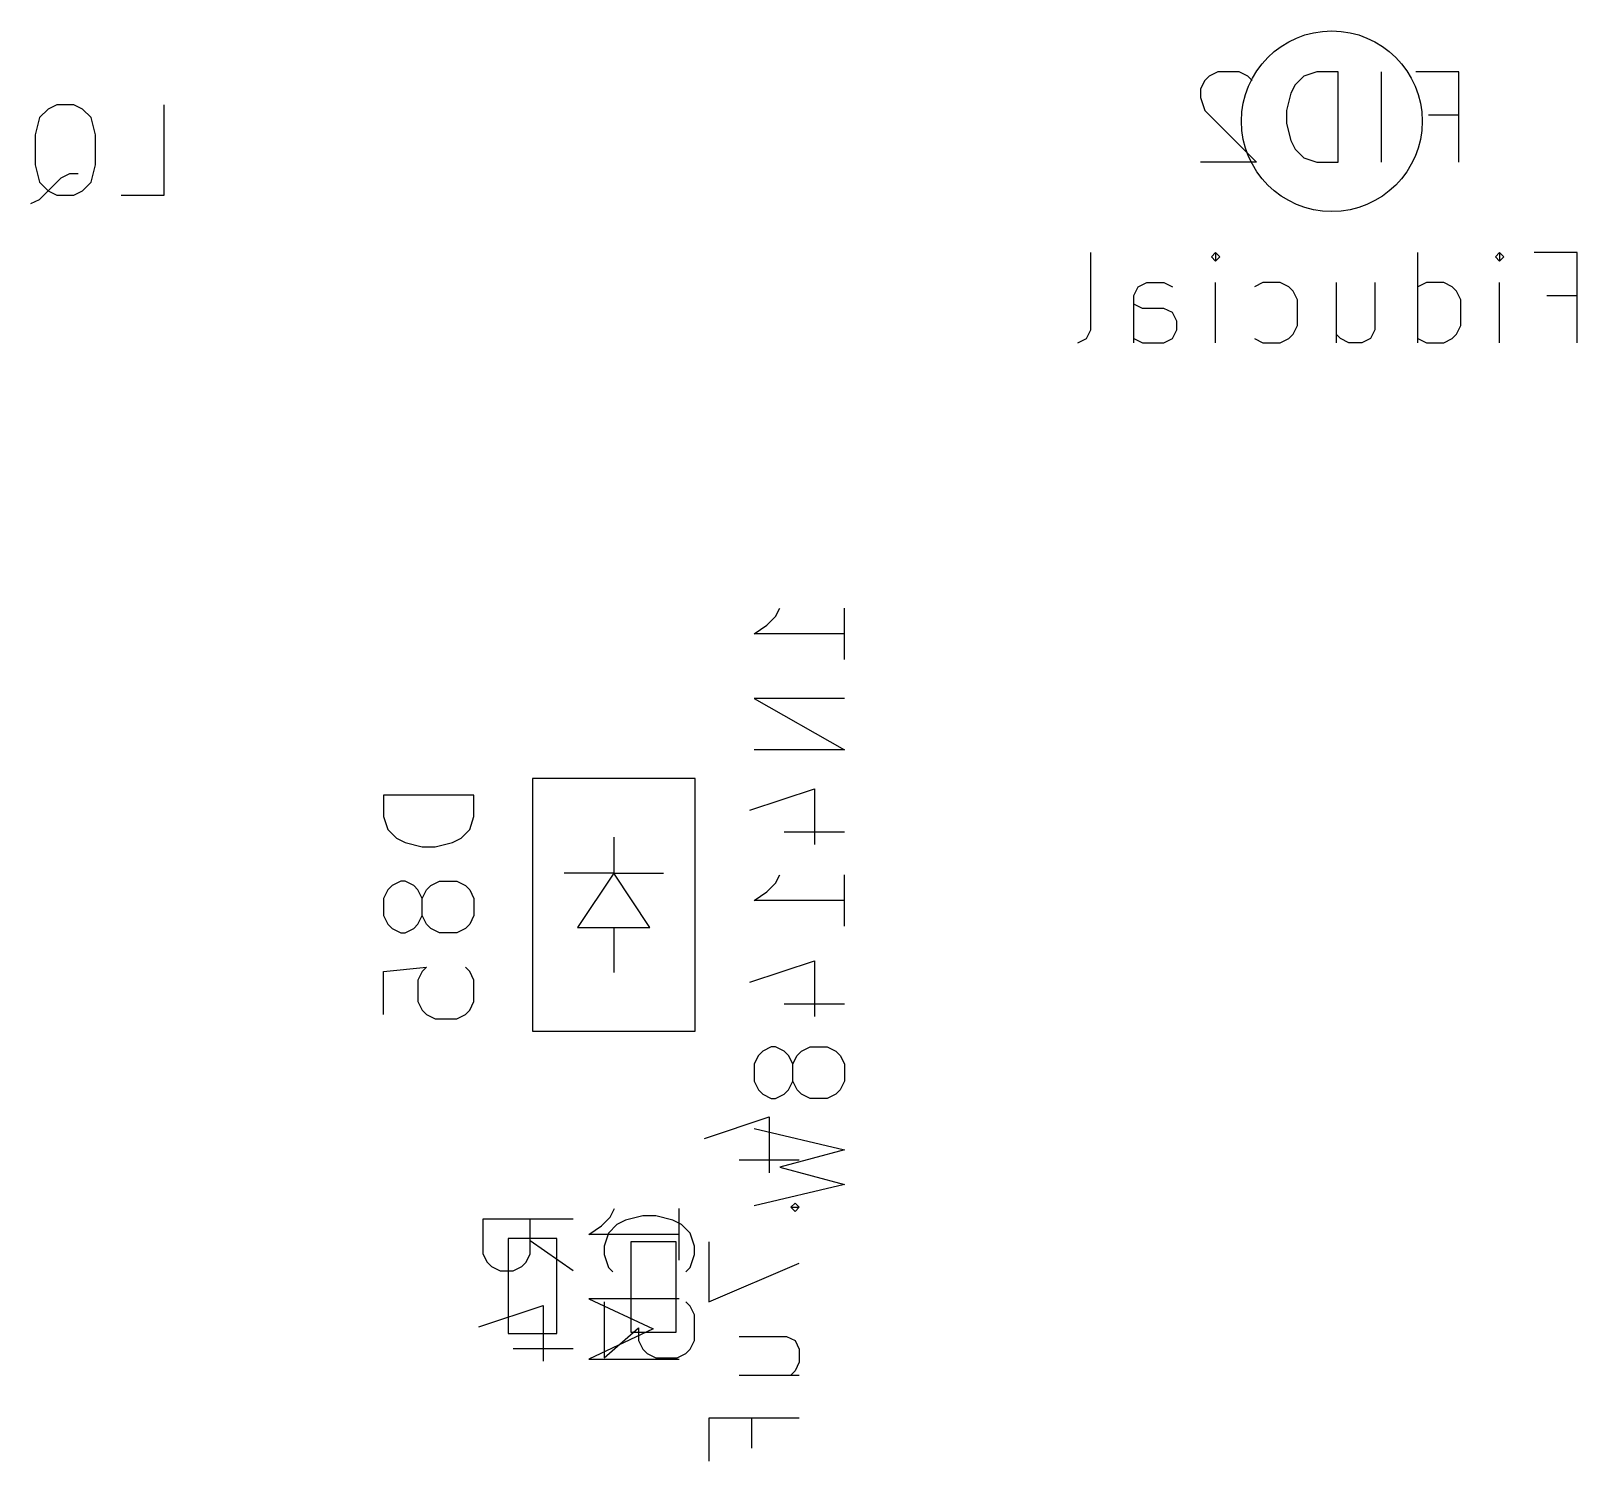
# Model space of a CAD drawing. Extents: x -29 to 358, y -109 to 38.
# Drawn here: x 340.48 to 357.59, y 18.09 to 33.92 of the extents above; entities that cross this region are included whole.
import ezdxf

# ---------------------------------------------------------------- set-up
doc = ezdxf.new("R2010")
doc.units = 0
doc.layers.add('BLACK', color=7, linetype='CONTINUOUS')

msp = doc.modelspace()

# ---------------------------------------------------------------- linework, layer by layer
at = {"layer": 'BLACK', "linetype": 'CONTINUOUS'}
for p, q in [((353.47, 33.3774), (353.423, 33.2821)), ((353.518, 33.425), (353.47, 33.3774)), ((353.613, 33.4726), (353.518, 33.425)), ((353.851, 33.4726), (353.613, 33.4726)), ((353.946, 33.425), (353.851, 33.4726)), ((353.994, 33.3774), (353.946, 33.425)), ((354.565, 33.425), (354.47, 33.3298)), ((354.708, 33.4726), (354.565, 33.425)), ((354.946, 33.4726), (354.708, 33.4726)), ((354.946, 32.4726), (354.946, 33.4726)), ((355.423, 32.4726), (355.423, 33.4726)), ((356.28, 33.4726), (355.804, 33.4726)), ((356.28, 32.4726), (356.28, 33.4726)), ((353.423, 33.2821), (353.423, 33.1869)), ((354.423, 33.2345), (354.375, 33.044)), ((354.47, 33.3298), (354.423, 33.2345)), ((340.67, 33.06), (340.575, 32.9648)), ((340.766, 33.1076), (340.67, 33.06)), ((340.956, 33.1076), (340.766, 33.1076)), ((341.051, 33.06), (340.956, 33.1076)), ((341.147, 32.9648), (341.051, 33.06)), ((341.956, 32.1076), (341.956, 33.1076)), ((353.423, 33.1869), (353.47, 33.044)), ((353.47, 33.044), (354.042, 32.4726)), ((354.375, 33.044), (354.375, 32.9012)), ((340.575, 32.9648), (340.528, 32.7743)), ((341.194, 32.7743), (341.147, 32.9648)), ((354.375, 32.9012), (354.423, 32.7107)), ((355.946, 32.9964), (356.28, 32.9964)), ((340.528, 32.7743), (340.528, 32.441)), ((341.194, 32.441), (341.194, 32.7743)), ((354.423, 32.7107), (354.47, 32.6155)), ((354.47, 32.6155), (354.565, 32.5202)), ((354.565, 32.5202), (354.708, 32.4726)), ((340.528, 32.441), (340.575, 32.2505)), ((340.813, 32.2981), (340.909, 32.3457)), ((340.909, 32.3457), (341.004, 32.3457)), ((341.147, 32.2505), (341.194, 32.441)), ((354.042, 32.4726), (353.423, 32.4726)), ((354.708, 32.4726), (354.946, 32.4726)), ((340.575, 32.2505), (340.67, 32.1552)), ((340.67, 32.1552), (340.813, 32.2981)), ((341.051, 32.1552), (341.147, 32.2505)), ((340.48, 32.0124), (340.575, 32.06)), ((340.575, 32.06), (340.67, 32.1552)), ((340.67, 32.1552), (340.766, 32.1076)), ((340.766, 32.1076), (340.956, 32.1076)), ((340.956, 32.1076), (341.051, 32.1552)), ((341.48, 32.1076), (341.956, 32.1076)), ((352.208, 30.6155), (352.208, 31.4726)), ((353.542, 31.425), (353.589, 31.4726)), ((353.589, 31.3774), (353.542, 31.425)), ((353.589, 31.4726), (353.637, 31.425)), ((353.589, 31.4726), (353.589, 31.3774)), ((353.637, 31.425), (353.589, 31.3774)), ((355.827, 30.4726), (355.827, 31.4726)), ((356.685, 31.425), (356.732, 31.4726)), ((356.732, 31.3774), (356.685, 31.425)), ((356.732, 31.4726), (356.78, 31.425)), ((356.732, 31.4726), (356.732, 31.3774)), ((356.78, 31.425), (356.732, 31.3774)), ((357.589, 31.4726), (357.113, 31.4726)), ((357.589, 30.4726), (357.589, 31.4726)), ((352.732, 31.0917), (352.827, 31.1393)), ((352.827, 31.1393), (353.018, 31.1393)), ((353.018, 31.1393), (353.113, 31.0917)), ((353.589, 30.4726), (353.589, 31.1393)), ((354.113, 31.1393), (354.018, 31.0917)), ((354.304, 31.1393), (354.113, 31.1393)), ((354.399, 31.0917), (354.304, 31.1393)), ((354.923, 31.1393), (354.923, 30.4726)), ((355.351, 31.1393), (355.351, 30.6155)), ((355.923, 31.1393), (355.827, 31.0917)), ((356.113, 31.1393), (355.923, 31.1393)), ((356.208, 31.0917), (356.113, 31.1393)), ((356.732, 30.4726), (356.732, 31.1393)), ((352.685, 30.9964), (352.732, 31.0917)), ((352.685, 30.4726), (352.685, 30.9964)), ((354.446, 31.044), (354.399, 31.0917)), ((354.494, 30.9488), (354.446, 31.044)), ((356.256, 31.044), (356.208, 31.0917)), ((356.304, 30.9488), (356.256, 31.044)), ((357.256, 30.9964), (357.589, 30.9964)), ((352.78, 30.8536), (352.685, 30.9012)), ((353.018, 30.8536), (352.78, 30.8536)), ((353.113, 30.806), (353.018, 30.8536)), ((353.161, 30.7107), (353.113, 30.806)), ((354.494, 30.6631), (354.494, 30.9488)), ((356.304, 30.6631), (356.304, 30.9488)), ((353.161, 30.6155), (353.161, 30.7107)), ((354.446, 30.5679), (354.494, 30.6631)), ((356.256, 30.5679), (356.304, 30.6631)), ((352.065, 30.4726), (352.161, 30.5202)), ((352.161, 30.5202), (352.208, 30.6155)), ((352.685, 30.5202), (352.78, 30.4726)), ((352.78, 30.4726), (353.018, 30.4726)), ((353.018, 30.4726), (353.113, 30.5202)), ((353.113, 30.5202), (353.161, 30.6155)), ((354.018, 30.5202), (354.113, 30.4726)), ((354.113, 30.4726), (354.304, 30.4726)), ((354.304, 30.4726), (354.399, 30.5202)), ((354.399, 30.5202), (354.446, 30.5679)), ((354.97, 30.5202), (354.923, 30.5679)), ((355.065, 30.4726), (354.97, 30.5202)), ((355.208, 30.4726), (355.065, 30.4726)), ((355.304, 30.5202), (355.208, 30.4726)), ((355.351, 30.6155), (355.304, 30.5202)), ((355.827, 30.5202), (355.923, 30.4726)), ((355.923, 30.4726), (356.113, 30.4726)), ((356.113, 30.4726), (356.208, 30.5202)), ((356.208, 30.5202), (356.256, 30.5679)), ((348.625, 27.3452), (348.72, 27.4405)), ((348.72, 27.4405), (348.768, 27.5357)), ((349.482, 26.9643), (349.482, 27.5357)), ((348.482, 27.25), (348.625, 27.3452)), ((349.482, 27.25), (348.482, 27.25)), ((349.482, 26.5357), (348.482, 26.5357)), ((348.482, 26.5357), (349.482, 25.9643)), ((349.482, 25.9643), (348.482, 25.9643)), ((346.03, 25.65), (346.03, 22.85)), ((347.83, 25.65), (346.03, 25.65)), ((347.83, 22.85), (347.83, 25.65)), ((348.435, 25.2976), (349.149, 25.5357)), ((349.149, 25.5357), (349.149, 24.9167)), ((345.382, 25.4643), (344.382, 25.4643)), ((344.382, 25.4643), (344.382, 25.2262)), ((345.382, 25.2262), (345.382, 25.4643)), ((344.382, 25.2262), (344.43, 25.0833)), ((345.335, 25.0833), (345.382, 25.2262)), ((344.43, 25.0833), (344.525, 24.9881)), ((344.525, 24.9881), (344.62, 24.9405)), ((345.144, 24.9405), (345.24, 24.9881)), ((345.24, 24.9881), (345.335, 25.0833)), ((346.93, 25), (346.93, 24.6)), ((348.816, 25.0595), (349.482, 25.0595)), ((344.62, 24.9405), (344.811, 24.8929)), ((344.811, 24.8929), (344.954, 24.8929)), ((344.954, 24.8929), (345.144, 24.9405)), ((344.573, 24.5119), (344.478, 24.4643)), ((344.62, 24.5119), (344.573, 24.5119)), ((344.716, 24.4643), (344.62, 24.5119)), ((344.906, 24.4643), (345.001, 24.5119)), ((345.001, 24.5119), (345.192, 24.5119)), ((345.192, 24.5119), (345.287, 24.4643)), ((346.93, 24.6), (346.38, 24.6)), ((346.93, 24.6), (346.53, 24)), ((346.93, 24.6), (347.48, 24.6)), ((347.33, 24), (346.93, 24.6)), ((348.625, 24.3929), (348.72, 24.4881)), ((348.72, 24.4881), (348.768, 24.5833)), ((349.482, 24.0119), (349.482, 24.5833)), ((344.43, 24.4167), (344.382, 24.3214)), ((344.382, 24.3214), (344.382, 24.131)), ((344.478, 24.4643), (344.43, 24.4167)), ((344.763, 24.4167), (344.716, 24.4643)), ((344.811, 24.3214), (344.763, 24.4167)), ((344.811, 24.3214), (344.859, 24.4167)), ((344.811, 24.131), (344.811, 24.3214)), ((344.859, 24.4167), (344.906, 24.4643)), ((345.287, 24.4643), (345.335, 24.4167)), ((345.335, 24.4167), (345.382, 24.3214)), ((345.382, 24.3214), (345.382, 24.131)), ((348.482, 24.2976), (348.625, 24.3929)), ((349.482, 24.2976), (348.482, 24.2976)), ((344.382, 24.131), (344.43, 24.0357)), ((344.763, 24.0357), (344.811, 24.131)), ((344.859, 24.0357), (344.811, 24.131)), ((345.382, 24.131), (345.335, 24.0357)), ((344.43, 24.0357), (344.478, 23.9881)), ((344.478, 23.9881), (344.573, 23.9405)), ((344.62, 23.9405), (344.716, 23.9881)), ((344.716, 23.9881), (344.763, 24.0357)), ((344.906, 23.9881), (344.859, 24.0357)), ((345.001, 23.9405), (344.906, 23.9881)), ((345.287, 23.9881), (345.192, 23.9405)), ((345.335, 24.0357), (345.287, 23.9881)), ((346.53, 24), (347.33, 24)), ((346.93, 24), (346.93, 23.5)), ((344.573, 23.9405), (344.62, 23.9405)), ((345.192, 23.9405), (345.001, 23.9405)), ((348.435, 23.3929), (349.149, 23.631)), ((349.149, 23.631), (349.149, 23.0119)), ((344.382, 23.5119), (344.859, 23.5595)), ((344.382, 23.0357), (344.382, 23.5119)), ((344.811, 23.5119), (344.763, 23.4167)), ((344.859, 23.5595), (344.811, 23.5119)), ((345.335, 23.5119), (345.287, 23.5595)), ((345.382, 23.4167), (345.335, 23.5119)), ((344.763, 23.4167), (344.763, 23.1786)), ((345.382, 23.1786), (345.382, 23.4167)), ((344.763, 23.1786), (344.811, 23.0833)), ((345.335, 23.0833), (345.382, 23.1786)), ((348.816, 23.1548), (349.482, 23.1548)), ((344.811, 23.0833), (344.859, 23.0357)), ((344.859, 23.0357), (344.954, 22.9881)), ((344.954, 22.9881), (345.192, 22.9881)), ((345.192, 22.9881), (345.287, 23.0357)), ((345.287, 23.0357), (345.335, 23.0833)), ((346.03, 22.85), (347.83, 22.85)), ((348.578, 22.631), (348.53, 22.5833)), ((348.673, 22.6786), (348.578, 22.631)), ((348.72, 22.6786), (348.673, 22.6786)), ((348.816, 22.631), (348.72, 22.6786)), ((348.863, 22.5833), (348.816, 22.631)), ((348.959, 22.5833), (349.006, 22.631)), ((349.006, 22.631), (349.101, 22.6786)), ((349.101, 22.6786), (349.292, 22.6786)), ((349.292, 22.6786), (349.387, 22.631)), ((349.387, 22.631), (349.435, 22.5833)), ((348.53, 22.5833), (348.482, 22.4881)), ((348.482, 22.4881), (348.482, 22.2976)), ((348.911, 22.4881), (348.863, 22.5833)), ((348.911, 22.4881), (348.959, 22.5833)), ((348.911, 22.2976), (348.911, 22.4881)), ((349.435, 22.5833), (349.482, 22.4881)), ((349.482, 22.4881), (349.482, 22.2976)), ((348.482, 22.2976), (348.53, 22.2024)), ((348.863, 22.2024), (348.911, 22.2976)), ((348.959, 22.2024), (348.911, 22.2976)), ((349.482, 22.2976), (349.435, 22.2024)), ((348.53, 22.2024), (348.578, 22.1548)), ((348.578, 22.1548), (348.673, 22.1071)), ((348.673, 22.1071), (348.72, 22.1071)), ((348.72, 22.1071), (348.816, 22.1548)), ((348.816, 22.1548), (348.863, 22.2024)), ((349.006, 22.1548), (348.959, 22.2024)), ((349.101, 22.1071), (349.006, 22.1548)), ((349.292, 22.1071), (349.101, 22.1071)), ((349.387, 22.1548), (349.292, 22.1071)), ((349.435, 22.2024), (349.387, 22.1548)), ((347.935, 21.6629), (348.649, 21.901)), ((348.649, 21.901), (348.649, 21.2819)), ((348.482, 21.7738), (349.482, 21.5357)), ((348.316, 21.4248), (348.982, 21.4248)), ((349.482, 21.5357), (348.768, 21.3452)), ((348.768, 21.3452), (349.482, 21.1548)), ((349.482, 21.1548), (348.482, 20.9167)), ((346.89, 20.7919), (346.938, 20.8871)), ((347.652, 20.3157), (347.652, 20.8871)), ((348.935, 20.9486), (348.887, 20.901)), ((348.887, 20.901), (348.935, 20.8533)), ((348.887, 20.901), (348.982, 20.901)), ((348.982, 20.901), (348.935, 20.9486)), ((348.935, 20.8533), (348.982, 20.901)), ((346.482, 20.7681), (345.482, 20.7681)), ((345.482, 20.7681), (345.482, 20.3871)), ((346.006, 20.3871), (346.006, 20.7681)), ((346.795, 20.6967), (346.89, 20.7919)), ((346.965, 20.7105), (346.87, 20.6152)), ((347.06, 20.7581), (346.965, 20.7105)), ((347.251, 20.8057), (347.06, 20.7581)), ((347.394, 20.8057), (347.251, 20.8057)), ((347.584, 20.7581), (347.394, 20.8057)), ((347.68, 20.7105), (347.584, 20.7581)), ((347.775, 20.6152), (347.68, 20.7105)), ((345.76, 20.555), (345.76, 19.505)), ((346.3, 20.555), (345.76, 20.555)), ((346.3, 19.505), (346.3, 20.555)), ((346.652, 20.6014), (346.795, 20.6967)), ((347.652, 20.6014), (346.652, 20.6014)), ((346.87, 20.6152), (346.822, 20.4724)), ((347.822, 20.4724), (347.775, 20.6152)), ((345.482, 20.3871), (345.53, 20.2919)), ((345.959, 20.2919), (346.006, 20.3871)), ((346.482, 20.1967), (346.006, 20.53)), ((346.822, 20.4724), (346.822, 20.3771)), ((346.822, 20.3771), (346.87, 20.2343)), ((347.62, 20.52), (347.12, 20.52)), ((347.12, 20.52), (347.12, 19.52)), ((347.62, 19.52), (347.62, 20.52)), ((347.775, 20.2343), (347.822, 20.3771)), ((347.822, 20.3771), (347.822, 20.4724)), ((347.982, 20.52), (347.982, 19.8533)), ((345.53, 20.2919), (345.578, 20.2443)), ((345.578, 20.2443), (345.673, 20.1967)), ((345.673, 20.1967), (345.816, 20.1967)), ((345.816, 20.1967), (345.911, 20.2443)), ((345.911, 20.2443), (345.959, 20.2919)), ((346.87, 20.2343), (346.918, 20.1867)), ((347.727, 20.1867), (347.775, 20.2343)), ((347.982, 19.8533), (348.982, 20.2819)), ((347.652, 19.8871), (346.652, 19.8871)), ((346.652, 19.8871), (347.367, 19.5538)), ((346.822, 19.8533), (346.822, 19.2343)), ((347.775, 19.8057), (347.727, 19.8533)), ((345.435, 19.5776), (346.149, 19.8157)), ((346.149, 19.8157), (346.149, 19.1967)), ((347.822, 19.7105), (347.775, 19.8057)), ((347.822, 19.4248), (347.822, 19.7105)), ((345.76, 19.505), (346.3, 19.505)), ((347.367, 19.5538), (346.652, 19.2205)), ((346.822, 19.2343), (347.203, 19.5676)), ((347.12, 19.52), (347.62, 19.52)), ((347.203, 19.5676), (347.203, 19.4248)), ((345.816, 19.3395), (346.482, 19.3395)), ((347.203, 19.4248), (347.251, 19.3295)), ((347.775, 19.3295), (347.822, 19.4248)), ((348.316, 19.4724), (348.84, 19.4724)), ((348.84, 19.4724), (348.935, 19.4248)), ((348.935, 19.4248), (348.982, 19.3295)), ((346.652, 19.2205), (347.652, 19.2205)), ((347.251, 19.3295), (347.299, 19.2819)), ((347.299, 19.2819), (347.394, 19.2343)), ((347.394, 19.2343), (347.632, 19.2343)), ((347.632, 19.2343), (347.727, 19.2819)), ((347.727, 19.2819), (347.775, 19.3295)), ((348.982, 19.1867), (348.935, 19.0914)), ((348.982, 19.3295), (348.982, 19.1867)), ((348.316, 19.0438), (348.982, 19.0438)), ((348.935, 19.0914), (348.887, 19.0438)), ((348.982, 18.5676), (347.982, 18.5676)), ((347.982, 18.5676), (347.982, 18.0914)), ((348.459, 18.2343), (348.459, 18.5676))]:
    msp.add_line(p, q, dxfattribs=at)
at = {"layer": 'BLACK'}
msp.add_circle((354.875, 32.925), 1, dxfattribs=at)

doc.saveas('drawing.dxf')
